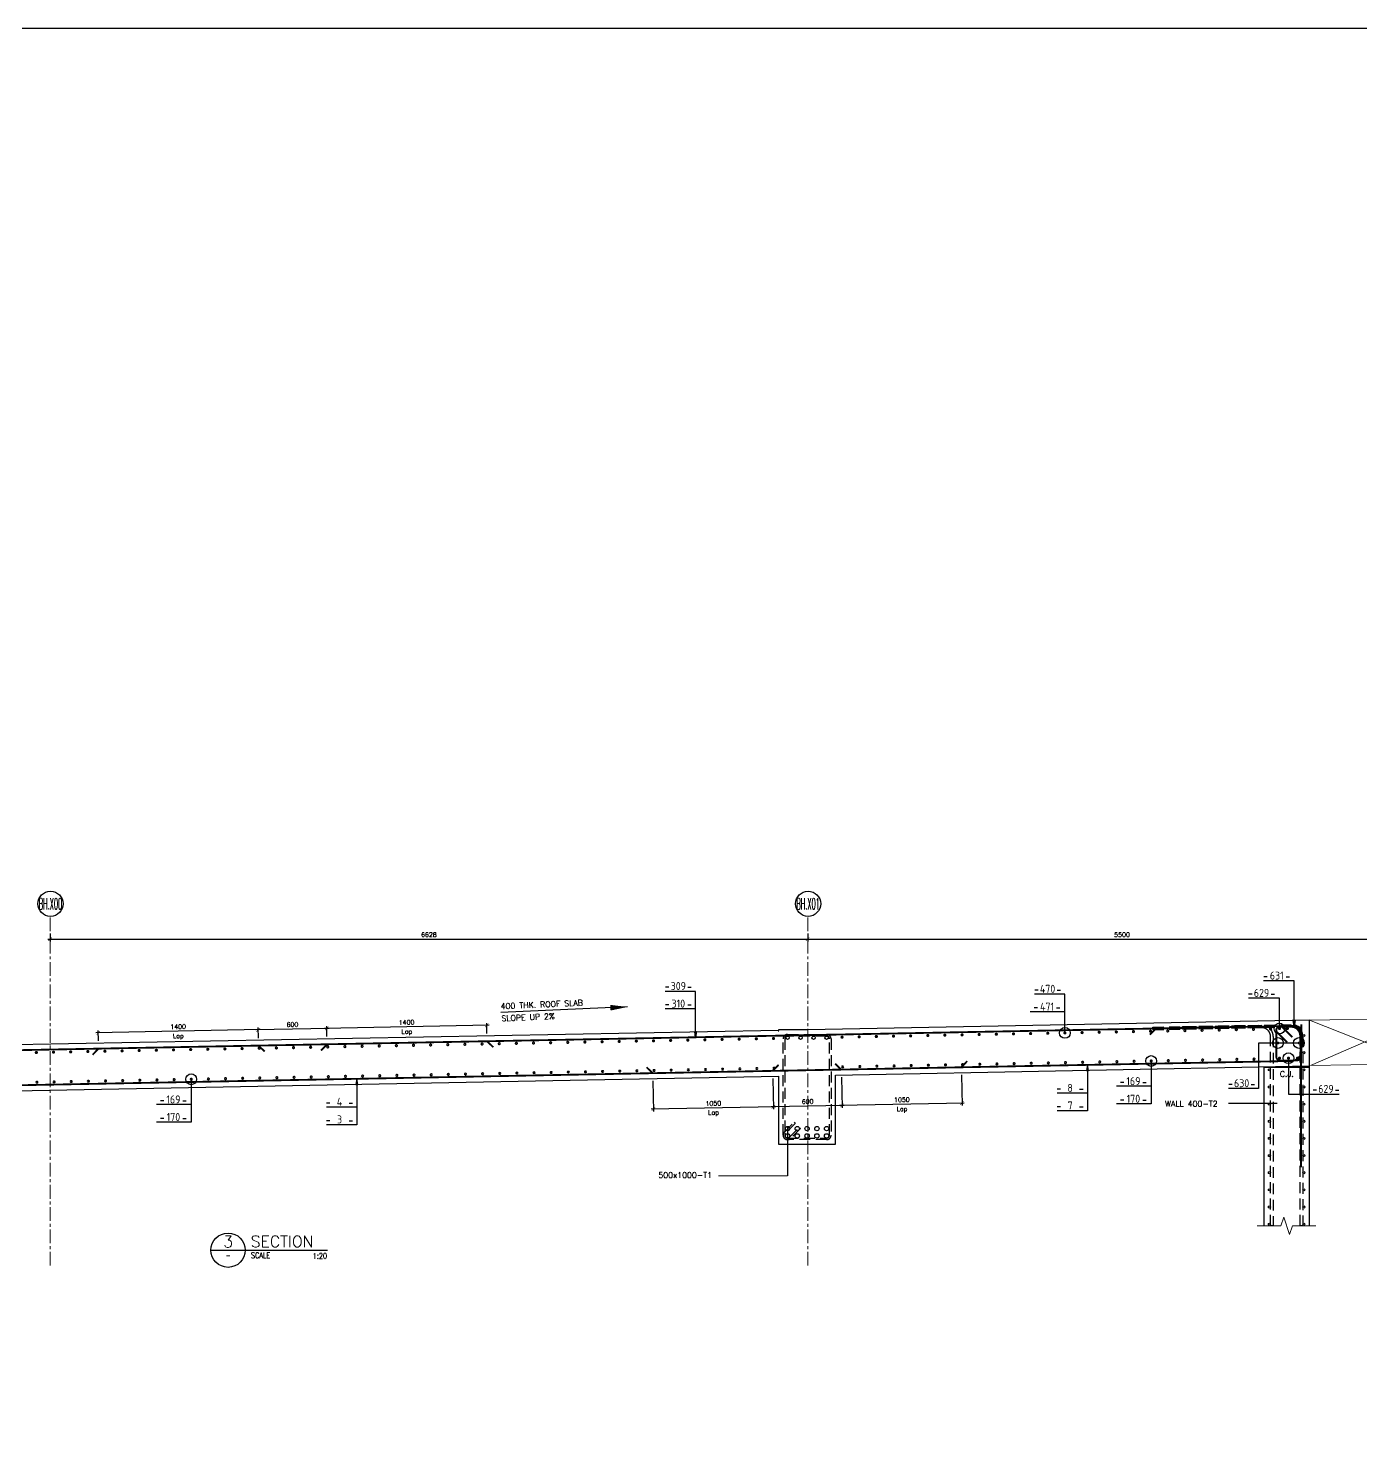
# Model space of a CAD drawing. Extents: x 660761725 to 1323371458, y 2734871439 to 5470067957.
# Drawn here: x 661373375 to 661385036, y 2734883720 to 2734896001 of the extents above; entities that cross this region are included whole.
import ezdxf
from ezdxf.enums import TextEntityAlignment as Align

# ---------------------------------------------------------------- set-up
doc = ezdxf.new("R2010")
doc.units = 0
doc.linetypes.add('AXES', pattern=[1.95, 1.2, -0.25, 0.25, -0.25])
doc.linetypes.add('Hidden', pattern=[714.375, 476.25, -238.125])
for name, color, linetype in [('_MECh-DIM', 7, 'Continuous'), ('S-ASSOCIATETEXT', 7, 'Continuous'), ('S-AXIS', 20, 'AXES'), ('S-RBAR-T12', 151, 'Continuous'), ('S-RBAR-T20', 10, 'Continuous'), ('S-RDIMO', 8, 'Continuous'), ('S-TXT', 3, 'Continuous'), ('S-TXT-B', 7, 'Continuous')]:
    doc.layers.add(name, color=color, linetype=linetype)
doc.layers.add('A-DETL', color=5, linetype='Continuous', lineweight=9, true_color=0x0000ff)
for name, color, linetype, lineweight in [('A-DETL-GENF', 7, 'Continuous', 9), ('A-ROOF', 7, 'Continuous', 15), ('I-WALL', 7, 'Continuous', 15), ('S-ARROW', 8, 'Continuous', 13), ('S-BEAM', 7, 'Continuous', 15), ('S-GRID', 7, 'Continuous', 9)]:
    doc.layers.add(name, color=color, linetype=linetype, lineweight=lineweight)
doc.layers.add('S-C.J', color=1, linetype='ZIGZAG', true_color=0xff0000)
doc.styles.add('ARMACAD', font='isocp.shx')
doc.styles.add('ROMANS', font='romans.shx')
doc.styles.add('ROMANT', font='romant')
doc.linetypes.add('ZIGZAG', pattern='A,0.0001,-0.2,[131,ltypeshp.shx,S=0.2,R=0,X=-0.2,Y=0],-0.4,[131,ltypeshp.shx,S=0.2,R=180,X=0.2,Y=0],-0.2', length=0.8001)
doc.dimstyles.new('S-DIMI-20', dxfattribs={"dimscale": 20, "dimtxt": 2, "dimasz": 1.5, "dimexe": 1, "dimexo": 1, "dimgap": 1, "dimtad": 1, "dimdec": 0, "dimzin": 12, "dimdsep": 46, "dimtxsty": 'ROMANS', "dimblk": 'ARCHTICK', "dimcen": 0.09, "dimdle": 1, "dimclrd": 8, "dimclre": 8, "dimclrt": 4, "dimadec": 0, "dimazin": 3, "dimtfac": 1, "dimtdec": 0, "dimtix": 1, "dimtmove": 1, "dimatfit": 3, "dimtolj": 1, "dimtzin": 0, "dimarcsym": 0})

# ---------------------------------------------------------------- blocks, each defined once
blk = doc.blocks.new('_ARCHTICK')
at = {"color": 0, "linetype": 'ByBlock', "const_width": 0.15}
blk.add_lwpolyline([(-0.5, -0.5), (0.5, 0.5)], dxfattribs=at)
blk = doc.blocks.new('*D1127')
at = {"layer": '_MECh-DIM', "color": 8, "lineweight": -2, "transparency": 16777216}
for p, q in [((661843714, 2734764672), (661850382, 2734764672)), ((661843734, 2734764723), (661843734, 2734764652)), ((661850362, 2734764723), (661850362, 2734764652))]:
    blk.add_line(p, q, dxfattribs=at)
at = {"layer": '_MECh-DIM', "color": 8, "lineweight": -2, "transparency": 16777216, "xscale": 30, "yscale": 30, "zscale": 30, "rotation": 180}
blk.add_blockref('_ARCHTICK', (661843734, 2734764672), dxfattribs=at)
at = {"layer": '_MECh-DIM', "color": 8, "lineweight": -2, "transparency": 16777216, "xscale": 30, "yscale": 30, "zscale": 30}
blk.add_blockref('_ARCHTICK', (661850362, 2734764672), dxfattribs=at)
at = {"layer": '_MECh-DIM', "color": 4, "transparency": 16777216, "insert": (661847048, 2734764712), "char_height": 40, "attachment_point": 5, "style": 'ROMANS'}
blk.add_mtext('\\A1;6628', dxfattribs=at)
blk = doc.blocks.new('*D1128')
at = {"layer": '_MECh-DIM', "color": 8, "lineweight": -2, "transparency": 16777216}
for p, q in [((661850342, 2734764672), (661855882, 2734764672)), ((661850362, 2734764723), (661850362, 2734764652)), ((661855862, 2734764723), (661855862, 2734764652))]:
    blk.add_line(p, q, dxfattribs=at)
at = {"layer": '_MECh-DIM', "color": 8, "lineweight": -2, "transparency": 16777216, "xscale": 30, "yscale": 30, "zscale": 30, "rotation": 180}
blk.add_blockref('_ARCHTICK', (661850362, 2734764672), dxfattribs=at)
at = {"layer": '_MECh-DIM', "color": 8, "lineweight": -2, "transparency": 16777216, "xscale": 30, "yscale": 30, "zscale": 30}
blk.add_blockref('_ARCHTICK', (661855862, 2734764672), dxfattribs=at)
at = {"layer": '_MECh-DIM', "color": 4, "transparency": 16777216, "insert": (661853112, 2734764712), "char_height": 40, "attachment_point": 5, "style": 'ROMANS'}
blk.add_mtext('\\A1;5500', dxfattribs=at)
blk = doc.blocks.new('*U1142')
at = {"layer": 'S-AXIS', "color": 3, "linetype": 'Continuous'}
blk.add_circle((0, 5.5), 5.5, dxfattribs=at)
at = {"layer": 'S-AXIS', "color": 3, "linetype": 'Continuous', "ltscale": 0.5, "style": 'ROMANT', "width": 0.4, "flags": 8}
blk.add_attdef('A', text='', height=5, dxfattribs=at).set_placement((0, 5.5), align=Align.MIDDLE_CENTER)
blk = doc.blocks.new('SECTION TITLE2')
at = {"layer": 'S-TXT', "color": 2}
blk.add_line((-7.5, 0), (7.5, 0), dxfattribs=at)
at = {"layer": 'S-TXT'}
blk.add_circle((0, 0), 7.5, dxfattribs=at)
at = {"layer": 'S-TXT-B', "color": 3}
blk.add_line((7.5, 0), (43.46, 0), dxfattribs=at)
at = {"layer": 'S-TXT', "style": 'ROMANS', "width": 0.75}
blk.add_text('SCALE', height=2.5, dxfattribs=at).set_placement((10, -3.5))
at = {"layer": 'S-TXT', "color": 7, "style": 'ROMANT', "flags": 8}
blk.add_attdef('01', text='', height=5, dxfattribs=at).set_placement((0, 3.75), align=Align.MIDDLE)
blk.add_attdef('SECTION', text='', height=5, dxfattribs=at).set_placement((9.91, -0.17), align=Align.BOTTOM_LEFT)
at = {"layer": 'S-TXT', "style": 'ROMANS', "width": 0.7, "flags": 8}
blk.add_attdef('-', text='', height=2.25, dxfattribs=at).set_placement((0, -2.26), align=Align.MIDDLE)
at = {"layer": 'S-TXT', "style": 'ROMANS', "width": 0.75, "flags": 8}
blk.add_attdef('1:250', text='', height=2.5, dxfattribs=at).set_placement((43.28, -4.5), align=Align.BOTTOM_RIGHT)
blk = doc.blocks.new('*D1057')
at = {"layer": '_MECh-DIM', "color": 8, "lineweight": -2, "transparency": 16777216}
for p, q in [((661377408, 2734887277), (661375968, 2734887249)), ((661375990, 2734887178), (661375988, 2734887270)), ((661377389, 2734887204), (661377388, 2734887296))]:
    blk.add_line(p, q, dxfattribs=at)
at = {"layer": '_MECh-DIM', "color": 8, "lineweight": -2, "transparency": 16777216, "xscale": 30, "yscale": 30, "zscale": 30}
for p, rotation in [((661375988, 2734887250), 181.0919307529884), ((661377388, 2734887276), 1.091930752988395)]:
    blk.add_blockref('_ARCHTICK', p, dxfattribs=dict(at, rotation=rotation))
at = {"layer": '_MECh-DIM', "color": 4, "transparency": 16777216, "char_height": 40, "attachment_point": 5, "rotation": 1.0919, "style": 'ROMANS'}
for s, insert in [('\\A1;1400', (661376687, 2734887303)), ('\\A1;Lap', (661376689, 2734887216))]:
    blk.add_mtext(s, dxfattribs=dict(at, insert=insert))
blk = doc.blocks.new('*D1058')
at = {"layer": '_MECh-DIM', "color": 8, "lineweight": -2, "transparency": 16777216}
for p, q in [((661375408, 2734887239), (661373969, 2734887211)), ((661373990, 2734887140), (661373988, 2734887232)), ((661375390, 2734887166), (661375388, 2734887258))]:
    blk.add_line(p, q, dxfattribs=at)
at = {"layer": '_MECh-DIM', "color": 8, "lineweight": -2, "transparency": 16777216, "xscale": 30, "yscale": 30, "zscale": 30}
for p, rotation in [((661373989, 2734887212), 181.0919307529884), ((661375388, 2734887238), 1.091930752988395)]:
    blk.add_blockref('_ARCHTICK', p, dxfattribs=dict(at, rotation=rotation))
at = {"layer": '_MECh-DIM', "color": 4, "transparency": 16777216, "char_height": 40, "attachment_point": 5, "rotation": 1.0919, "style": 'ROMANS'}
for s, insert in [('\\A1;1400', (661374688, 2734887265)), ('\\A1;Lap', (661374689, 2734887178))]:
    blk.add_mtext(s, dxfattribs=dict(at, insert=insert))
blk = doc.blocks.new('*D1059')
at = {"layer": '_MECh-DIM', "color": 8, "lineweight": -2, "transparency": 16777216}
for p, q in [((661376008, 2734887250), (661375368, 2734887238)), ((661375390, 2734887166), (661375388, 2734887258)), ((661375990, 2734887178), (661375988, 2734887270))]:
    blk.add_line(p, q, dxfattribs=at)
at = {"layer": '_MECh-DIM', "color": 8, "lineweight": -2, "transparency": 16777216, "xscale": 30, "yscale": 30, "zscale": 30}
for p, rotation in [((661375388, 2734887238), 181.0919307529884), ((661375988, 2734887250), 1.091930752988395)]:
    blk.add_blockref('_ARCHTICK', p, dxfattribs=dict(at, rotation=rotation))
at = {"layer": '_MECh-DIM', "color": 4, "transparency": 16777216, "insert": (661375688, 2734887284), "char_height": 40, "attachment_point": 5, "rotation": 1.0919, "style": 'ROMANS'}
blk.add_mtext('\\A1;600', dxfattribs=at)
blk = doc.blocks.new('*D1060')
at = {"layer": '_MECh-DIM', "color": 8, "lineweight": -2, "transparency": 16777216}
for p, q in [((661381541, 2734886843), (661381546, 2734886576)), ((661380491, 2734886823), (661380496, 2734886556)), ((661381565, 2734886596), (661380475, 2734886575))]:
    blk.add_line(p, q, dxfattribs=at)
at = {"layer": '_MECh-DIM', "color": 8, "lineweight": -2, "transparency": 16777216, "xscale": 30, "yscale": 30, "zscale": 30}
for p, rotation in [((661380495, 2734886576), 181.0919491057881), ((661381545, 2734886596), 1.091949105788155)]:
    blk.add_blockref('_ARCHTICK', p, dxfattribs=dict(at, rotation=rotation))
at = {"layer": '_MECh-DIM', "color": 4, "transparency": 16777216, "char_height": 40, "attachment_point": 5, "rotation": 1.0919, "style": 'ROMANS'}
for s, insert in [('\\A1;1050', (661381020, 2734886626)), ('\\A1;Lap', (661381021, 2734886539))]:
    blk.add_mtext(s, dxfattribs=dict(at, insert=insert))
blk = doc.blocks.new('*D1061')
at = {"layer": '_MECh-DIM', "color": 8, "lineweight": -2, "transparency": 16777216}
for p, q in [((661378841, 2734886792), (661378846, 2734886524)), ((661379891, 2734886812), (661379896, 2734886544)), ((661379916, 2734886565), (661378826, 2734886544))]:
    blk.add_line(p, q, dxfattribs=at)
at = {"layer": '_MECh-DIM', "color": 8, "lineweight": -2, "transparency": 16777216, "xscale": 30, "yscale": 30, "zscale": 30}
for p, rotation in [((661378846, 2734886544), 181.0919491057881), ((661379896, 2734886564), 1.091949105788155)]:
    blk.add_blockref('_ARCHTICK', p, dxfattribs=dict(at, rotation=rotation))
at = {"layer": '_MECh-DIM', "color": 4, "transparency": 16777216, "char_height": 40, "attachment_point": 5, "rotation": 1.0919, "style": 'ROMANS'}
for s, insert in [('\\A1;1050', (661379370, 2734886594)), ('\\A1;Lap', (661379372, 2734886508))]:
    blk.add_mtext(s, dxfattribs=dict(at, insert=insert))
blk = doc.blocks.new('*D1062')
at = {"layer": '_MECh-DIM', "color": 8, "lineweight": -2, "transparency": 16777216}
for p, q in [((661379891, 2734886812), (661379896, 2734886544)), ((661380491, 2734886823), (661380496, 2734886556)), ((661380515, 2734886576), (661379876, 2734886564))]:
    blk.add_line(p, q, dxfattribs=at)
at = {"layer": '_MECh-DIM', "color": 8, "lineweight": -2, "transparency": 16777216, "xscale": 30, "yscale": 30, "zscale": 30}
for p, rotation in [((661380495, 2734886576), 1.091949105788155), ((661379896, 2734886564), 181.0919491057881)]:
    blk.add_blockref('_ARCHTICK', p, dxfattribs=dict(at, rotation=rotation))
at = {"layer": '_MECh-DIM', "color": 4, "transparency": 16777216, "insert": (661380195, 2734886610), "char_height": 40, "attachment_point": 5, "rotation": 1.0919, "style": 'ROMANS'}
blk.add_mtext('\\A1;600', dxfattribs=at)
blk = doc.blocks.new('CADF_02')
at = {"color": 0}
blk.add_lwpolyline([(0, 0), (2.5, -0.42), (2.5, 0.42)], close=True, dxfattribs=at)
blk = doc.blocks.new('cadf_11')
for p, q in [((-4.16, 1.17), (-5.64, 1.17)), ((4.16, 1.17), (5.64, 1.17))]:
    blk.add_line(p, q)
at = {"style": 'ARMACAD'}
for tag, p in [('$COM3', (-6.46, -2.82)), ('$COM4', (19.38, -2.81))]:
    blk.add_attdef(tag, text='', height=3.5, dxfattribs=at).set_placement(p, align=Align.BOTTOM_RIGHT)
blk.add_attdef('$REP', text='', height=3.5, dxfattribs=at).set_placement((0, 0), align=Align.CENTER)
blk = doc.blocks.new('Power is not my goal… it is but a means to weave the tale.')
at = {"layer": 'A-DETL', "color": 8, "lineweight": 18}
for p, q in [((661854752.2, 2734763964.1), (661855712.2, 2734763980.9)), ((661854752.2, 2734763964.1), (661855712.2, 2734763583.7)), ((661855712.2, 2734763980.9), (661854760.9, 2734763567.1)), ((661855712.2, 2734763583.7), (661854760.9, 2734763567.1))]:
    blk.add_line(p, q, dxfattribs=at)
at = {"layer": 'A-DETL', "color": 8, "linetype": 'Hidden'}
for p, q in [((661850106.9, 2734763864), (661850106.8, 2734763875.1)), ((661850106.9, 2734763868.9), (661850106.9, 2734763875.1)), ((661850364.3, 2734763880), (661850364.4, 2734763868.9))]:
    blk.add_line(p, q, dxfattribs=at)
at = {"layer": 'A-DETL-GENF', "color": 8}
for p, q in [((661854527.2, 2734762239.5), (661854502.2, 2734762164.5)), ((661854577.2, 2734762089.5), (661854527.2, 2734762239.5)), ((661854502.2, 2734762164.5), (661854295.8, 2734762164.5)), ((661854602.2, 2734762164.5), (661854577.2, 2734762089.5)), ((661854808.6, 2734762164.5), (661854602.2, 2734762164.5))]:
    blk.add_line(p, q, dxfattribs=at)
at = {"layer": 'A-ROOF', "color": 8, "lineweight": 25}
for p, q in [((661854752.2, 2734763963.6), (661850364.3, 2734763880)), ((661854752.2, 2734763563.2), (661854752.2, 2734763963.6)), ((661850106.8, 2734763875.1), (661841303.4, 2734763707.3)), ((661850606.8, 2734763484.1), (661854752.2, 2734763563.2)), ((661841659, 2734763313.6), (661850106.8, 2734763474.6))]:
    blk.add_line(p, q, dxfattribs=at)
at = {"layer": 'A-ROOF', "color": 8}
blk.add_line((661854752.2, 2734763552), (661854752.2, 2734763563.2), dxfattribs=at)
at = {"layer": 'I-WALL', "color": 8, "lineweight": 25}
for p, q in [((661854752.2, 2734763552), (661854352.2, 2734763552)), ((661854352.2, 2734763552), (661854352.2, 2734762164.5)), ((661854752.2, 2734762164.5), (661854752.2, 2734763552))]:
    blk.add_line(p, q, dxfattribs=at)
at = {"layer": 'S-ARROW'}
blk.add_lwpolyline([(661850186.7, 2734762602), (661849581.9, 2734762602)], dxfattribs=at)
at = {"layer": 'S-BEAM', "color": 8, "lineweight": 25}
for p, q in [((661850364.3, 2734763880), (661850106.8, 2734763880)), ((661850106.8, 2734763880), (661850106.8, 2734763875.1)), ((661850106.8, 2734763474.6), (661850106.8, 2734762879)), ((661850606.8, 2734762879), (661850606.8, 2734763484.1)), ((661850106.8, 2734762879), (661850606.8, 2734762879))]:
    blk.add_line(p, q, dxfattribs=at)
at = {"layer": 'S-C.J', "ltscale": 60}
blk.add_lwpolyline([(661854352.2, 2734763552), (661854752.2, 2734763552)], dxfattribs=at)
at = {"layer": 'S-GRID', "color": 8, "linetype": 'AXES', "lineweight": 13, "ltscale": 100}
for p, q in [((661843734, 2734761817.2), (661843734, 2734764872.4)), ((661850362.2, 2734761817.2), (661850362.2, 2734764872.4))]:
    blk.add_line(p, q, dxfattribs=at)
ref = blk.add_blockref('*U1142', (661843737.7, 2734764872.4), dxfattribs=dict(at, xscale=20, yscale=20, zscale=20))
ref.add_attrib('A', 'BH.X00', dxfattribs={"layer": 'S-AXIS', "color": 3, "linetype": 'Continuous', "ltscale": 0.5, "height": 100, "style": 'ROMANT', "width": 0.4}).set_placement((661843737.7, 2734764982.4), align=Align.MIDDLE_CENTER)
ref = blk.add_blockref('*U1142', (661850365.8, 2734764872.4), dxfattribs=dict(at, xscale=20, yscale=20, zscale=20))
ref.add_attrib('A', 'BH.X01', dxfattribs={"layer": 'S-AXIS', "color": 3, "linetype": 'Continuous', "ltscale": 0.5, "height": 100, "style": 'ROMANT', "width": 0.4}).set_placement((661850365.8, 2734764982.4), align=Align.MIDDLE_CENTER)
at = {"layer": 'S-TXT'}
ref = blk.add_blockref('SECTION TITLE2', (661845291.6, 2734761951.8), dxfattribs=dict(at, xscale=20, yscale=20, zscale=20))
ref.add_attrib('1:250', '1:20', dxfattribs={"height": 50, "style": 'ROMANS', "width": 0.75}).set_placement((661846157.1, 2734761861.8), align=Align.BOTTOM_RIGHT)
ref.add_attrib('-', '-', dxfattribs={"height": 45, "style": 'ROMANS', "width": 0.7}).set_placement((661845291.6, 2734761906.5), align=Align.MIDDLE)
ref.add_attrib('SECTION', 'SECTION', dxfattribs={"color": 7, "height": 100, "style": 'ROMANT'}).set_placement((661845489.8, 2734761948.5), align=Align.BOTTOM_LEFT)
ref.add_attrib('01', '3', dxfattribs={"color": 7, "height": 100, "style": 'ROMANT'}).set_placement((661845291.6, 2734762026.8), align=Align.MIDDLE)
at = {"layer": 'S-TXT', "char_height": 50, "attachment_point": 1, "rotation": 2.5485, "style": 'ROMANS'}
for s, insert in [('400 THK. ROOF SLAB', (661847675.1, 2734764110.3)), ('SLOPE UP 2%', (661847681.6, 2734764004.2))]:
    blk.add_mtext(s, dxfattribs=dict(at, insert=insert))
at = {"layer": 'S-TXT', "insert": (661854615, 2734763518.2), "char_height": 50, "width": 86.194, "attachment_point": 3, "style": 'ROMANS'}
blk.add_mtext('\\pi-150,l150,t150;C.J.', dxfattribs=at)
at = {"layer": 'S-TXT', "char_height": 50, "attachment_point": 1, "style": 'ROMANS'}
for s, insert in [('WALL 400-T2', (661853489.4, 2734763257.6)), ('500x1000-T1', (661849055.7, 2734762633.4))]:
    blk.add_mtext(s, dxfattribs=dict(at, insert=insert))
at = {"layer": '_MECh-DIM', "color": 8}
for base, p1, p2, picture, middle in [((661850362.2, 2734764671.9), (661843734, 2734764742.6), (661850362.2, 2734764742.6), '*D1127', (661847048.1, 2734764711.9)), ((661855862.2, 2734764671.9), (661850362.2, 2734764742.6), (661855862.2, 2734764742.6), '*D1128', (661853112.2, 2734764711.9))]:
    dim = blk.add_linear_dim(base=base, p1=p1, p2=p2, dimstyle='S-DIMI-20', dxfattribs=at)
    dim.commit()
    dim.dimension.update_dxf_attribs({"geometry": picture, "text_midpoint": middle})
at = {"layer": 'S-ARROW'}
for points, override in [([(661848786, 2734764079.7), (661847677.2, 2734764030.4)], {"dimasz": 7.5, "dimgap": 1, "dimtad": 0}), ([(661854469.5, 2734763235.5), (661854043.5, 2734763235.5)], {"dimgap": 1, "dimtad": 0}), ([(661850186.7, 2734763028), (661850186.7, 2734762602)], {"dimgap": 1, "dimtad": 0})]:
    blk.add_leader(points, dimstyle='S-DIMI-20', override=override, dxfattribs=at)

msp = doc.modelspace()

# ---------------------------------------------------------------- linework, layer by layer
msp.add_lwpolyline([(661306114.56502104, 2734896001), (661439313.56502104, 2734896001), (661439313.56502104, 2734871439), (661306114.56502104, 2734871439)], close=True)
at = {"layer": 'S-RBAR-T12', "linetype": 'Continuous', "const_width": 16}
msp.add_lwpolyline([(661384389.90619242, 2734887128.41337395), (661384305.0533787, 2734887213.26618814, -0.6681786379), (661384327.68079567, 2734887267.89360523), (661384475.68079567, 2734887267.89360523, -0.4142135624), (661384507.68079567, 2734887235.89360523), (661384507.68079567, 2734887001.89360523, -0.4142135624), (661384475.68079567, 2734886969.89360523), (661384327.68079567, 2734886969.89360523, -0.4142135624), (661384295.68079567, 2734887001.89360523), (661384295.68079567, 2734887235.89360523, -0.6681786379), (661384350.30821276, 2734887258.52102184), (661384435.16102648, 2734887173.66820908)], format="xyb", dxfattribs=at)
at = {"layer": 'S-RBAR-T12', "const_width": 16}
for points in [[(661384313.93143165, 2734887122.20860577, -1), (661384306.93143165, 2734887122.20860577, -1)], [(661384489.43015981, 2734887122.20860577, 1), (661384496.43015981, 2734887122.20860577, 1)]]:
    msp.add_lwpolyline(points, format="xyb", close=True, dxfattribs=at)
at = {"layer": 'S-RBAR-T20', "const_width": 16}
for points in [[(661371212.84013402, 2734887031.94855785), (661371244.89686894, 2734886793.14846802, 0.3810941843), (661371335.55930912, 2734886715.35577583), (661384426.96347046, 2734886964.88130999, 0.4086425178), (661384515.00310695, 2734887054.61501122), (661384515.00310695, 2734887285.27119112)], [(661371383.95604968, 2734885782.37767506), (661371230.75190032, 2734886923.64045715, -0.4481271129), (661371315.07747304, 2734887021.91657114), (661384423.54272556, 2734887271.76917124, -0.419806629), (661384511.9459151, 2734887185.03492498), (661384511.94591582, 2734886033.53492498)]]:
    msp.add_lwpolyline(points, format="xyb", dxfattribs=at)
for points in [[(661381540.26450086, 2734887193.42044401, 1), (661381552.01450086, 2734887193.42044401, 1)], [(661381690.23726082, 2734887196.27898407, 1), (661381701.98726082, 2734887196.27898407, 1)], [(661381840.2100209, 2734887199.13752508, 1), (661381851.9600209, 2734887199.13752508, 1)], [(661381990.18278086, 2734887201.99606609, 1), (661382001.93278086, 2734887201.99606609, 1)], [(661382140.15554082, 2734887204.85460711, 1), (661382151.90554082, 2734887204.85460711, 1)], [(661382290.12830091, 2734887207.71314812, 1), (661382301.87830091, 2734887207.71314812, 1)], [(661382440.10106087, 2734887210.57168913, 1), (661382451.85106087, 2734887210.57168913, 1)], [(661382590.07382095, 2734887213.43023014, 1), (661382601.82382095, 2734887213.43023014, 1)], [(661382740.04658091, 2734887216.28877115, 1), (661382751.79658091, 2734887216.28877115, 1)], [(661382890.01934087, 2734887219.14731216, 1), (661382901.76934087, 2734887219.14731216, 1)], [(661383039.99210095, 2734887222.00585222, 1), (661383051.74210095, 2734887222.00585222, 1)], [(661383189.96486092, 2734887224.86439323, 1), (661383201.71486092, 2734887224.86439323, 1)], [(661383339.93762088, 2734887227.72293377, 1), (661383351.68762088, 2734887227.72293377, 1)], [(661383489.91038096, 2734887230.58147478, 1), (661383501.66038096, 2734887230.58147478, 1)], [(661383639.88314092, 2734887233.44001579, 1), (661383651.63314092, 2734887233.44001579, 1)], [(661383789.855901, 2734887236.2985568, 1), (661383801.605901, 2734887236.2985568, 1)], [(661383939.82866096, 2734887239.15709782, 1), (661383951.57866096, 2734887239.15709782, 1)], [(661384089.80142093, 2734887242.01563883, 1), (661384101.55142093, 2734887242.01563883, 1)], [(661384239.77418101, 2734887244.87417889, 1), (661384251.52418101, 2734887244.87417889, 1)], [(661375091.43582058, 2734887070.5031848, 1), (661375103.18582058, 2734887070.5031848, 1)], [(661375241.40858054, 2734887073.36172581, 1), (661375253.15858054, 2734887073.36172581, 1)], [(661375391.38134062, 2734887076.22026682, 1), (661375403.13134062, 2734887076.22026682, 1)], [(661375541.35410058, 2734887079.07880688, 1), (661375553.10410058, 2734887079.07880688, 1)], [(661375691.32686055, 2734887081.93734789, 1), (661375703.07686055, 2734887081.93734789, 1)], [(661375841.29962063, 2734887084.7958889, 1), (661375853.04962063, 2734887084.7958889, 1)], [(661375991.27238059, 2734887087.65442991, 1), (661376003.02238059, 2734887087.65442991, 1)], [(661376141.24514067, 2734887090.51297092, 1), (661376152.99514067, 2734887090.51297092, 1)], [(661376291.21790063, 2734887093.37151194, 1), (661376302.96790063, 2734887093.37151194, 1)], [(661376441.1906606, 2734887096.23005295, 1), (661376452.9406606, 2734887096.23005295, 1)], [(661376591.16342068, 2734887099.08859396, 1), (661376602.91342068, 2734887099.08859396, 1)], [(661376741.13618064, 2734887101.94713402, 1), (661376752.88618064, 2734887101.94713402, 1)], [(661376891.1089406, 2734887104.80567598, 1), (661376902.8589406, 2734887104.80567598, 1)], [(661377041.08170068, 2734887107.664217, 1), (661377052.83170068, 2734887107.664217, 1)], [(661377191.05446064, 2734887110.52275801, 1), (661377202.80446064, 2734887110.52275801, 1)], [(661377341.02722073, 2734887113.38129902, 1), (661377352.77722073, 2734887113.38129902, 1)], [(661377490.99998069, 2734887116.23983908, 1), (661377502.74998069, 2734887116.23983908, 1)], [(661377640.97274065, 2734887119.09838009, 1), (661377652.72274065, 2734887119.09838009, 1)], [(661377790.94550073, 2734887121.9569211, 1), (661377802.69550073, 2734887121.9569211, 1)], [(661377940.91826069, 2734887124.81546211, 1), (661377952.66826069, 2734887124.81546211, 1)], [(661378090.89102066, 2734887127.67400312, 1), (661378102.64102066, 2734887127.67400312, 1)], [(661378240.86378074, 2734887130.53254414, 1), (661378252.61378074, 2734887130.53254414, 1)], [(661378390.8365407, 2734887133.39108515, 1), (661378402.5865407, 2734887133.39108515, 1)], [(661378540.80930066, 2734887136.24962616, 1), (661378552.55930066, 2734887136.24962616, 1)], [(661378690.78206074, 2734887139.10816622, 1), (661378702.53206074, 2734887139.10816622, 1)], [(661378840.7548207, 2734887141.96670723, 1), (661378852.5048207, 2734887141.96670723, 1)], [(661378990.72758079, 2734887144.82524776, 1), (661379002.47758079, 2734887144.82524776, 1)], [(661379140.70034075, 2734887147.68378878, 1), (661379152.45034075, 2734887147.68378878, 1)], [(661379290.67310071, 2734887150.54232979, 1), (661379302.42310071, 2734887150.54232979, 1)], [(661379440.64586079, 2734887153.4008708, 1), (661379452.39586079, 2734887153.4008708, 1)], [(661379590.61862075, 2734887156.25941181, 1), (661379602.36862075, 2734887156.25941181, 1)], [(661379740.59138072, 2734887159.11795282, 1), (661379752.34138072, 2734887159.11795282, 1)], [(661379890.5641408, 2734887161.97649288, 1), (661379902.3141408, 2734887161.97649288, 1)], [(661380490.45518076, 2734887173.41065693, 1), (661380502.20518076, 2734887173.41065693, 1)], [(661380640.42794085, 2734887176.26919794, 1), (661380652.17794085, 2734887176.26919794, 1)], [(661380790.40070081, 2734887179.12773895, 1), (661380802.15070081, 2734887179.12773895, 1)], [(661380940.37346077, 2734887181.98627996, 1), (661380952.12346077, 2734887181.98627996, 1)], [(661381090.34622085, 2734887184.84482002, 1), (661381102.09622085, 2734887184.84482002, 1)], [(661381240.31898081, 2734887187.70336199, 1), (661381252.06898081, 2734887187.70336199, 1)], [(661381390.29174089, 2734887190.561903, 1), (661381402.04174089, 2734887190.561903, 1)], [(661373441.73546052, 2734887039.0592351, 1), (661373453.48546052, 2734887039.0592351, 1)], [(661373591.70822048, 2734887041.91777611, 1), (661373603.45822048, 2734887041.91777611, 1)], [(661373741.68098056, 2734887044.77631712, 1), (661373753.43098056, 2734887044.77631712, 1)], [(661373891.65374053, 2734887047.63485813, 1), (661373903.40374053, 2734887047.63485813, 1)], [(661374041.62650049, 2734887050.49339914, 1), (661374053.37650049, 2734887050.49339914, 1)], [(661374191.59926057, 2734887053.35194016, 1), (661374203.34926057, 2734887053.35194016, 1)], [(661374341.57202053, 2734887056.21048021, 1), (661374353.32202053, 2734887056.21048021, 1)], [(661374491.54478049, 2734887059.06902122, 1), (661374503.29478049, 2734887059.06902122, 1)], [(661374641.51754057, 2734887061.92756224, 1), (661374653.26754057, 2734887061.92756224, 1)], [(661374791.49030054, 2734887064.78610277, 1), (661374803.24030054, 2734887064.78610277, 1)], [(661374941.46306062, 2734887067.64464378, 1), (661374953.21306062, 2734887067.64464378, 1)], [(661382295.08540332, 2734886947.64029408, -1), (661382306.82686889, 2734886948.08805084, -1)], [(661382445.05816329, 2734886950.49883509, -1), (661382456.79962885, 2734886950.94659185, -1)], [(661382595.03092337, 2734886953.3573761, -1), (661382606.77238894, 2734886953.80513287, -1)], [(661382745.00368333, 2734886956.21591711, -1), (661382756.7451489, 2734886956.66367388, -1)], [(661382894.97644329, 2734886959.07445812, -1), (661382906.71790886, 2734886959.52221489, -1)], [(661383044.94920337, 2734886961.93299818, -1), (661383056.69066894, 2734886962.38075495, -1)], [(661383194.92196333, 2734886964.79153919, -1), (661383206.6634289, 2734886965.23929596, -1)], [(661383344.8947233, 2734886967.6500802, -1), (661383356.63618886, 2734886968.09783697, -1)], [(661383494.86748338, 2734886970.50862122, -1), (661383506.60894895, 2734886970.95637798, -1)], [(661383644.84024334, 2734886973.36716223, -1), (661383656.58170891, 2734886973.81491899, -1)], [(661383794.81300342, 2734886976.22570276, -1), (661383806.55446899, 2734886976.67346001, -1)], [(661383944.78576338, 2734886979.08424377, -1), (661383956.52722895, 2734886979.53200102, -1)], [(661384094.75852334, 2734886981.94278479, -1), (661384106.49998891, 2734886982.39054203, -1)], [(661375846.25672305, 2734886824.72303486, -1), (661375857.99818861, 2734886825.17079306, -1)], [(661375996.22948301, 2734886827.58157587, -1), (661376007.97094858, 2734886828.02933407, -1)], [(661376146.20224309, 2734886830.44011688, -1), (661376157.94370866, 2734886830.88787413, -1)], [(661376296.17500305, 2734886833.29865789, -1), (661376307.91646862, 2734886833.74641514, -1)], [(661376446.14776301, 2734886836.15719891, -1), (661376457.88922858, 2734886836.60495615, -1)], [(661376596.1205231, 2734886839.01573992, -1), (661376607.86198866, 2734886839.46349716, -1)], [(661376746.09328306, 2734886841.87427998, -1), (661376757.83474863, 2734886842.32203817, -1)], [(661376896.06604302, 2734886844.73282099, -1), (661376907.80750859, 2734886845.18057919, -1)], [(661377046.0388031, 2734886847.591362, -1), (661377057.78026867, 2734886848.0391202, -1)], [(661377196.01156306, 2734886850.44990301, -1), (661377207.75302863, 2734886850.89766121, -1)], [(661377345.98432314, 2734886853.30844402, -1), (661377357.72578871, 2734886853.75620222, -1)], [(661377495.95708311, 2734886856.16698503, -1), (661377507.69854867, 2734886856.6147418, -1)], [(661377645.92984307, 2734886859.02552605, -1), (661377657.67130864, 2734886859.47328281, -1)], [(661377795.90260315, 2734886861.88406706, -1), (661377807.64406872, 2734886862.33182383, -1)], [(661377945.87536311, 2734886864.74260807, -1), (661377957.61682868, 2734886865.19036484, -1)], [(661378095.84812307, 2734886867.60114908, -1), (661378107.58958864, 2734886868.04890585, -1)], [(661378245.82088315, 2734886870.45969009, -1), (661378257.56234872, 2734886870.90744686, -1)], [(661378395.79364312, 2734886873.31823111, -1), (661378407.53510869, 2734886873.76598787, -1)], [(661378545.76640308, 2734886876.17677212, -1), (661378557.50786865, 2734886876.62452888, -1)], [(661378695.73916316, 2734886879.03531218, -1), (661378707.48062873, 2734886879.48306894, -1)], [(661378845.71192312, 2734886881.89385319, -1), (661378857.45338869, 2734886882.34160995, -1)], [(661378995.6846832, 2734886884.7523942, -1), (661379007.42614877, 2734886885.20015097, -1)], [(661379145.65744317, 2734886887.61093521, -1), (661379157.39890873, 2734886888.05869198, -1)], [(661379295.63020313, 2734886890.46947622, -1), (661379307.3716687, 2734886890.91723299, -1)], [(661379445.60296321, 2734886893.32801723, -1), (661379457.34442878, 2734886893.775774, -1)], [(661379595.57572317, 2734886896.18655777, -1), (661379607.31718874, 2734886896.63431501, -1)], [(661379745.54848313, 2734886899.04509878, -1), (661379757.2899487, 2734886899.49285603, -1)], [(661379895.52124321, 2734886901.90363884, -1), (661379907.26270878, 2734886902.35139704, -1)], [(661380495.41228318, 2734886913.33780289, -1), (661380507.15374875, 2734886913.78556013, -1)], [(661380645.38504326, 2734886916.1963439, -1), (661380657.12650883, 2734886916.64410114, -1)], [(661380795.35780323, 2734886919.05488491, -1), (661380807.09926879, 2734886919.50264215, -1)], [(661380945.33056319, 2734886921.91342592, -1), (661380957.07202876, 2734886922.36118317, -1)], [(661381095.30332327, 2734886924.77196598, -1), (661381107.04478884, 2734886925.21972418, -1)], [(661381245.27608323, 2734886927.63050699, -1), (661381257.0175488, 2734886928.07826519, -1)], [(661381395.24884331, 2734886930.489048, -1), (661381406.99030888, 2734886930.9368062, -1)], [(661381545.22160327, 2734886933.34758902, -1), (661381556.96306884, 2734886933.79534721, -1)], [(661381695.19436324, 2734886936.20613003, -1), (661381706.9358288, 2734886936.6538868, -1)], [(661381845.16712332, 2734886939.06467104, -1), (661381856.90858889, 2734886939.51242781, -1)], [(661381995.13988328, 2734886941.92321205, -1), (661382006.88134885, 2734886942.37096882, -1)], [(661382145.11264324, 2734886944.78175306, -1), (661382156.85410881, 2734886945.22950983, -1)], [(661373446.69256294, 2734886778.98638105, -1), (661373458.43402851, 2734886779.43413782, -1)], [(661373596.6653229, 2734886781.84492207, -1), (661373608.40678847, 2734886782.29267883, -1)], [(661373746.63808298, 2734886784.70346308, -1), (661373758.37954855, 2734886785.15121984, -1)], [(661373896.61084294, 2734886787.56200409, -1), (661373908.35230851, 2734886788.00976086, -1)], [(661374046.58360291, 2734886790.4205451, -1), (661374058.32506847, 2734886790.86830187, -1)], [(661374196.55636299, 2734886793.27908611, -1), (661374208.29782856, 2734886793.72684288, -1)], [(661374346.52912295, 2734886796.13762617, -1), (661374358.27058852, 2734886796.58538294, -1)], [(661374496.50188291, 2734886798.99616718, -1), (661374508.24334848, 2734886799.44392395, -1)], [(661374646.47464299, 2734886801.85470819, -1), (661374658.21610856, 2734886802.30246496, -1)], [(661374796.44740295, 2734886804.71324921, -1), (661374808.18886852, 2734886805.16100597, -1)], [(661374946.42016304, 2734886807.57179022, -1), (661374958.1616286, 2734886808.01954699, -1)], [(661375096.392923, 2734886810.43033123, -1), (661375108.13438857, 2734886810.878088, -1)], [(661375246.36568296, 2734886813.28887177, -1), (661375258.10714853, 2734886813.73662901, -1)], [(661375396.33844304, 2734886816.14741278, -1), (661375408.07990861, 2734886816.59517002, -1)], [(661375546.311203, 2734886819.00595284, -1), (661375558.05266857, 2734886819.45371103, -1)], [(661375696.28396297, 2734886821.86449385, -1), (661375708.02542853, 2734886822.31225204, -1)]]:
    msp.add_lwpolyline(points, format="xyb", close=True, dxfattribs=at)
for points in [[(661383241.67333484, 2734887249.24314022), (661383189.52190483, 2734887195.06502199)], [(661375391.09931183, 2734887099.60780716), (661375445.27742934, 2734887047.45637798)], [(661375990.99030137, 2734887111.04199123), (661375938.83887136, 2734887056.86387396)], [(661377390.73621249, 2734887137.72175884), (661377444.91433001, 2734887085.57032919)], [(661373991.35360491, 2734887072.92804384), (661373939.2021749, 2734887018.74992704)], [(661381539.25862503, 2734886909.84139299), (661381591.41005492, 2734886964.01950979)], [(661378839.74899077, 2734886858.38756323), (661378785.57087362, 2734886910.53899288)], [(661379889.55816436, 2734886878.39738417), (661379941.70959413, 2734886932.57550097)], [(661380489.44924831, 2734886889.83156919), (661380435.27113092, 2734886941.98299885)]]:
    msp.add_lwpolyline(points, dxfattribs=at)
at = {"layer": 'S-RBAR-T20', "linetype": 'Continuous', "const_width": 16}
for points in [[(661384317.35323095, 2734887248.91815376, 1), (661384329.10323095, 2734887248.91815376, 1)], [(661384385.89056921, 2734887248.90022707, 1), (661384397.64056921, 2734887248.90022707, 1)], [(661384474.50665128, 2734887248.91815376, 1), (661384486.25665128, 2734887248.91815376, 1)], [(661384317.35323095, 2734886989.59840202, -1), (661384329.10323095, 2734886989.59840202, -1)], [(661384395.80579567, 2734886989.39557505, -1), (661384407.55579567, 2734886989.39557505, -1)], [(661384474.50665128, 2734886989.59840202, -1), (661384486.25665128, 2734886989.59840202, -1)]]:
    msp.add_lwpolyline(points, format="xyb", close=True, dxfattribs=at)
at = {"layer": 'S-RDIMO'}
for p, q in [((661384450.88641036, 2734887665.03913021), (661384184.48761654, 2734887665.03913021)), ((661384450.88641036, 2734887267.89360523), (661384450.88641036, 2734887665.03913021)), ((661379215.60782862, 2734887573.97507811), (661378949.2090348, 2734887573.97507811)), ((661379215.60782862, 2734887171.82955313), (661379215.60782862, 2734887573.97507811)), ((661382445.97606087, 2734887549.34379101), (661382179.57726705, 2734887549.34379101)), ((661382445.97606087, 2734887210.57168913), (661382445.97606087, 2734887549.34379101)), ((661379215.60782862, 2734887419.97507811), (661378949.2090348, 2734887419.97507811)), ((661382445.97606087, 2734887395.34379101), (661382142.05496871, 2734887395.34379101)), ((661382445.97606087, 2734887395.34379101), (661382142.05496871, 2734887395.34379101)), ((661383200.79269624, 2734886965.01541805), (661383200.79269624, 2734886590.04360008)), ((661382643.32622159, 2734886930.88472509), (661382643.32622159, 2734886528.73920012)), ((661374802.31813586, 2734886804.93712807), (661374802.31813586, 2734886429.9653101)), ((661376251.18966949, 2734886809.04895592), (661376251.18966949, 2734886406.90343094)), ((661383200.79269624, 2734886744.04360008), (661382896.87160408, 2734886744.04360008)), ((661383200.79269624, 2734886744.04360008), (661382896.87160408, 2734886744.04360008)), ((661382643.32622159, 2734886682.73920012), (661382376.92742777, 2734886682.73920012)), ((661374802.31813586, 2734886583.9653101), (661374498.3970437, 2734886583.9653101)), ((661374802.31813586, 2734886583.9653101), (661374498.3970437, 2734886583.9653101)), ((661376251.18966949, 2734886560.90343094), (661375984.79087567, 2734886560.90343094)), ((661382643.32622159, 2734886528.73920012), (661382376.92742777, 2734886528.73920012)), ((661383200.79269624, 2734886590.04360008), (661382896.87160408, 2734886590.04360008)), ((661383200.79269624, 2734886590.04360008), (661382896.87160408, 2734886590.04360008)), ((661374802.31813586, 2734886429.9653101), (661374498.3970437, 2734886429.9653101)), ((661374802.31813586, 2734886429.9653101), (661374498.3970437, 2734886429.9653101)), ((661376251.18966949, 2734886406.90343094), (661375984.79087567, 2734886406.90343094))]:
    msp.add_line(p, q, dxfattribs=at)
for points in [[(661384323.22823095, 2734887248.91815376), (661384323.22823095, 2734887513.67820787), (661384051.33866978, 2734887513.67820787)], [(661384492.93015981, 2734887122.20860577), (661384140.33866978, 2734887122.20860577), (661384140.33866978, 2734886723.67820787), (661383877.33866978, 2734886723.67820787)], [(661384401.68079567, 2734886989.39557505), (661384401.68079567, 2734886674.1868), (661384844.25389624, 2734886674.1868)]]:
    msp.add_lwpolyline(points, dxfattribs=at)
at = {"layer": 'S-RDIMO', "linetype": 'Hidden', "ltscale": 0.2}
for points in [[(661384268.25308752, 2734885522.51722717), (661384244.75308752, 2734885522.51722717), (661384244.75308752, 2734887180.166327, 0.4198066398), (661384168.32381439, 2734887255.15270805), (661383216.99660742, 2734887237.01999521), (661383216.5487684, 2734887260.51572704), (661384167.87597537, 2734887278.64843988, -0.4198066398), (661384268.25308752, 2734887180.166327)], [(661384526.75308549, 2734885522.51722717), (661384503.25308549, 2734885522.51722717), (661384503.25310469, 2734887185.09345102, 0.4198066431), (661384426.82383144, 2734887260.07983208), (661383475.49662447, 2734887241.94711781), (661383475.04878545, 2734887265.44285107), (661384426.37599242, 2734887283.57556391, -0.4198066431), (661384526.75310469, 2734887185.09345102)], [(661380076.67027891, 2734886428.41989183), (661380086.56977379, 2734886418.52039719), (661380001.7169596, 2734886333.66758299, 0.6681786379), (661380019.39462876, 2734886290.98991394), (661380361.39462936, 2734886290.98991108, 0.4142135624), (661380386.3946296, 2734886315.98989677), (661380386.39303088, 2734887158.17117119, 0.4142135624), (661380361.39303112, 2734887183.17118502), (661380019.39303052, 2734887183.17118692, 0.4142135624), (661379994.39303029, 2734887158.17120123), (661379994.394629, 2734886315.98992777, 0.6681786379), (661380037.07236266, 2734886298.31230783), (661380121.9248693, 2734886383.16542912), (661380131.82439995, 2734886373.26597023), (661380046.97189331, 2734886288.41284895, -0.6681786379), (661379980.394629, 2734886315.98990107), (661379980.39303029, 2734887158.171175, -0.4142135624), (661380019.39303052, 2734887197.17118692), (661380361.39303112, 2734887197.17118502, -0.4142135624), (661380400.39303088, 2734887158.17119694), (661380400.3946296, 2734886315.98992395, -0.4142135624), (661380361.39462936, 2734886276.98991108), (661380019.39462876, 2734886276.98991394, -0.6681786379), (661379991.81746471, 2734886343.56707907)]]:
    msp.add_lwpolyline(points, format="xyb", close=True, dxfattribs=at)
at = {"layer": 'S-RDIMO', "color": 3}
for centre in [(661382445.97606087, 2734887210.57168913), (661384323.22823095, 2734887248.91815376), (661384310.43143165, 2734887122.20860577), (661384492.93015981, 2734887122.20860577), (661383200.79269624, 2734886965.01541805), (661384401.68079567, 2734886989.39557505), (661374802.31813586, 2734886804.93712807)]:
    msp.add_circle(centre, 47.17419314, dxfattribs=at)
at = {"layer": 'S-RDIMO'}
for centre, radius in [((661380019.39200354, 2734887168.42118502), 14.75), ((661380133.39234602, 2734887168.42118502), 14.75), ((661380247.39268863, 2734887168.42118502), 14.75), ((661380361.39303112, 2734887168.42118502), 14.75), ((661384536.25308621, 2734887187.55674791), 9.5), ((661384536.25308621, 2734887037.55674791), 9.5), ((661384235.25308883, 2734886887.55674791), 9.5), ((661384536.25308621, 2734886887.55674791), 9.5), ((661384235.25308883, 2734886737.55674791), 9.5), ((661384536.25308621, 2734886737.55674791), 9.5), ((661384235.25308883, 2734886587.55674791), 9.5), ((661384536.25308621, 2734886587.55674791), 9.5), ((661380019.39358878, 2734886372.98991108), 19), ((661380104.89384568, 2734886372.98991108), 19), ((661380190.39410257, 2734886372.98991108), 19), ((661380275.89435947, 2734886372.98991108), 19), ((661380361.39461637, 2734886372.98991108), 19), ((661384235.25308883, 2734886437.55674791), 9.5), ((661384536.25308621, 2734886437.55674791), 9.5), ((661380019.39360178, 2734886309.98991108), 19), ((661380104.89385867, 2734886309.98991108), 19), ((661380190.39411557, 2734886309.98991108), 19), ((661380275.89437246, 2734886309.98991108), 19), ((661380361.39462936, 2734886309.98991108), 19), ((661384235.25308883, 2734886287.55674791), 9.5), ((661384536.25308621, 2734886287.55674791), 9.5), ((661384235.25308883, 2734886137.55674791), 9.5), ((661384536.25308621, 2734886137.55674791), 9.5), ((661384235.25308883, 2734885987.55674791), 9.5), ((661384536.25308621, 2734885987.55674791), 9.5), ((661384235.25308883, 2734885837.55674791), 9.5), ((661384536.25308621, 2734885837.55674791), 9.5), ((661384235.25308883, 2734885687.55674791), 9.5), ((661384536.25308621, 2734885687.55674791), 9.5), ((661384235.25308883, 2734885537.55674791), 9.5), ((661384536.25308621, 2734885537.55674791), 9.5)]:
    msp.add_circle(centre, radius, dxfattribs=at)

# ---------------------------------------------------------------- block references
at = {"layer": 'S-ASSOCIATETEXT'}
ref = msp.add_blockref('cadf_11', (661384299.29808438, 2734887676.99746895), dxfattribs=dict(at, xscale=20, yscale=20, zscale=20))
ref.add_attrib('$REP', '631', dxfattribs={"height": 70, "style": 'ARMACAD', "flags": 2}).set_placement((661384299.29808438, 2734887676.99746895), align=Align.CENTER)
ref = msp.add_blockref('cadf_11', (661379064.01950264, 2734887585.93341684), dxfattribs=dict(at, xscale=20, yscale=20, zscale=20))
ref.add_attrib('$REP', '309', dxfattribs={"height": 70, "style": 'ARMACAD', "flags": 2}).set_placement((661379064.01950264, 2734887585.93341684), align=Align.CENTER)
ref = msp.add_blockref('cadf_11', (661382294.38773489, 2734887561.30213022), dxfattribs=dict(at, xscale=20, yscale=20, zscale=20))
ref.add_attrib('$REP', '470', dxfattribs={"height": 70, "style": 'ARMACAD', "flags": 2}).set_placement((661382294.38773489, 2734887561.30213022), align=Align.CENTER)
ref = msp.add_blockref('cadf_11', (661384166.14913762, 2734887525.63654804), dxfattribs=dict(at, xscale=20, yscale=20, zscale=20))
ref.add_attrib('$REP', '629', dxfattribs={"height": 70, "style": 'ARMACAD', "flags": 2}).set_placement((661384166.14913762, 2734887525.63654804), align=Align.CENTER)
ref = msp.add_blockref('cadf_11', (661379064.01950264, 2734887431.93341684), dxfattribs=dict(at, xscale=20, yscale=20, zscale=20))
ref.add_attrib('$REP', '310', dxfattribs={"height": 70, "style": 'ARMACAD', "flags": 2}).set_placement((661379064.01950264, 2734887431.93341684), align=Align.CENTER)
ref = msp.add_blockref('cadf_11', (661382290.23630154, 2734887405.15660477), dxfattribs=dict(at, xscale=20, yscale=20, zscale=20))
ref.add_attrib('$REP', '471', dxfattribs={"height": 70, "style": 'ARMACAD', "flags": 2}).set_placement((661382290.23630154, 2734887405.15660477), align=Align.CENTER)
ref = msp.add_blockref('cadf_11', (661382491.73789561, 2734886694.69753885), dxfattribs=dict(at, xscale=20, yscale=20, zscale=20))
ref.add_attrib('$REP', '8', dxfattribs={"height": 70, "style": 'ARMACAD', "flags": 2}).set_placement((661382491.73789561, 2734886694.69753885), align=Align.CENTER)
ref = msp.add_blockref('cadf_11', (661383045.05293691, 2734886753.85641384), dxfattribs=dict(at, xscale=20, yscale=20, zscale=20))
ref.add_attrib('$REP', '169', dxfattribs={"height": 70, "style": 'ARMACAD', "flags": 2}).set_placement((661383045.05293691, 2734886753.85641384), align=Align.CENTER)
ref = msp.add_blockref('cadf_11', (661383992.14913762, 2734886735.63654804), dxfattribs=dict(at, xscale=20, yscale=20, zscale=20))
ref.add_attrib('$REP', '630', dxfattribs={"height": 70, "style": 'ARMACAD', "flags": 2}).set_placement((661383992.14913762, 2734886735.63654804), align=Align.CENTER)
ref = msp.add_blockref('cadf_11', (661384729.4434284, 2734886686.14513922), dxfattribs=dict(at, xscale=-20, yscale=20, zscale=20))
ref.add_attrib('$REP', '629', dxfattribs={"height": 70, "style": 'ARMACAD', "flags": 2}).set_placement((661384729.4434284, 2734886686.14513922), align=Align.CENTER)
ref = msp.add_blockref('cadf_11', (661374646.57837653, 2734886593.77812386), dxfattribs=dict(at, xscale=20, yscale=20, zscale=20))
ref.add_attrib('$REP', '169', dxfattribs={"height": 70, "style": 'ARMACAD', "flags": 2}).set_placement((661374646.57837653, 2734886593.77812386), align=Align.CENTER)
ref = msp.add_blockref('cadf_11', (661376099.60134351, 2734886572.86177111), dxfattribs=dict(at, xscale=20, yscale=20, zscale=20))
ref.add_attrib('$REP', '4', dxfattribs={"height": 70, "style": 'ARMACAD', "flags": 2}).set_placement((661376099.60134351, 2734886572.86177111), align=Align.CENTER)
ref = msp.add_blockref('cadf_11', (661382491.73789561, 2734886540.69753885), dxfattribs=dict(at, xscale=20, yscale=20, zscale=20))
ref.add_attrib('$REP', '7', dxfattribs={"height": 70, "style": 'ARMACAD', "flags": 2}).set_placement((661382491.73789561, 2734886540.69753885), align=Align.CENTER)
ref = msp.add_blockref('cadf_11', (661383045.05293691, 2734886599.85641384), dxfattribs=dict(at, xscale=20, yscale=20, zscale=20))
ref.add_attrib('$REP', '170', dxfattribs={"height": 70, "style": 'ARMACAD', "flags": 2}).set_placement((661383045.05293691, 2734886599.85641384), align=Align.CENTER)
ref = msp.add_blockref('cadf_11', (661374646.57837653, 2734886439.77812386), dxfattribs=dict(at, xscale=20, yscale=20, zscale=20))
ref.add_attrib('$REP', '170', dxfattribs={"height": 70, "style": 'ARMACAD', "flags": 2}).set_placement((661374646.57837653, 2734886439.77812386), align=Align.CENTER)
ref = msp.add_blockref('cadf_11', (661376099.60134351, 2734886418.86177111), dxfattribs=dict(at, xscale=20, yscale=20, zscale=20))
ref.add_attrib('$REP', '3', dxfattribs={"height": 70, "style": 'ARMACAD', "flags": 2}).set_placement((661376099.60134351, 2734886418.86177111), align=Align.CENTER)
at = {"layer": 'S-AXIS'}
msp.add_blockref('Power is not my goal… it is but a means to weave the tale.', (-470166.43497896, 123358), dxfattribs=at)
at = {"layer": 'S-RDIMO', "yscale": 20, "zscale": 20, "rotation": 270}
for p, xscale in [((661379215.60782862, 2734887171.82955313), -20), ((661384450.88641036, 2734887267.89360523), -20), ((661382643.32622159, 2734886930.88472509), 20), ((661376251.18966949, 2734886809.04895592), 20)]:
    msp.add_blockref('CADF_02', p, dxfattribs=dict(at, xscale=xscale))

# ---------------------------------------------------------------- dimensions: what is measured, and where the dimension line sits
at = {"layer": '_MECh-DIM', "color": 8}
for base, p1, p2, angle, picture, middle in [((661375988.3477397, 2734887249.68448496), (661377389.84525824, 2734887184.46245003), (661375990.09939444, 2734887157.7828021), 1.091930753, '*D1057', (661376688.22067523, 2734887263.02412891)), ((661373988.71103024, 2734887211.57121992), (661375390.20835531, 2734887146.34861612), (661373990.46269536, 2734887119.66898108), 1.091930753, '*D1058', (661374688.58386326, 2734887224.91086197)), ((661380495.43713069, 2734886575.67795277), (661381540.1495533, 2734886863.10058498), (661380490.34013164, 2734886843.09075785), 1.0919491058, '*D1060', (661381020.34184182, 2734886585.68285513)), ((661378845.73687303, 2734886544.23398209), (661379890.44909263, 2734886831.65657377), (661378840.63987494, 2734886811.64674282), 1.0919491058, '*D1061', (661379370.64148211, 2734886554.23888206))]:
    dim = msp.add_linear_dim(base=base, p1=p1, p2=p2, angle=angle, text='<>\\XLap', dimstyle='S-DIMI-20', dxfattribs=at)
    dim.commit()
    dim.dimension.update_dxf_attribs({"geometry": picture, "text_midpoint": middle})
for base, p1, p2, angle, picture, middle in [((661375388.45669675, 2734887238.25050402), (661375990.09939444, 2734887157.7828021), (661375390.20835531, 2734887146.34861612), 1.091930753, '*D1059', (661375687.63995302, 2734887283.96022987)), ((661379895.54609132, 2734886564.24378109), (661380490.34013164, 2734886843.09075785), (661379890.44909263, 2734886831.65657377), 1.0919491058, '*D1062', (661380194.7293328, 2734886609.95360279))]:
    dim = msp.add_linear_dim(base=base, p1=p1, p2=p2, angle=angle, dimstyle='S-DIMI-20', dxfattribs=at)
    dim.commit()
    dim.dimension.update_dxf_attribs({"geometry": picture, "text_midpoint": middle})

doc.saveas('drawing.dxf')
